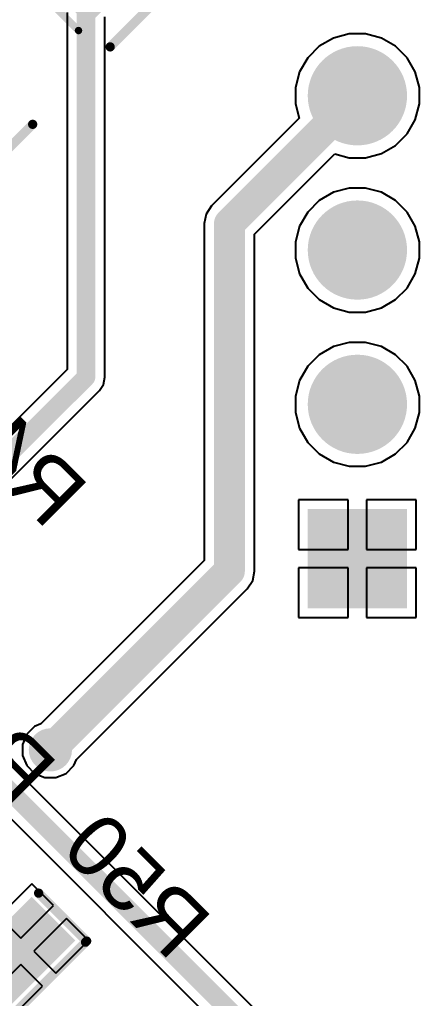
# Model space of a CAD drawing. Header units: millimetres. Extents: x 95 to 305, y 96 to 295.
# Drawn here: x 156.3 to 162.77, y 189.67 to 205.53 of the extents above; entities that cross this region are included whole.
import ezdxf

# ---------------------------------------------------------------- set-up
doc = ezdxf.new("R2010")
doc.units = ezdxf.units.MM
for name, color, linetype in [('BottomLayer', 5, 'Continuous'), ('BottomOverlay', 54, 'Continuous'), ('BottomPaste', 16, 'Continuous'), ('BottomSolder', 6, 'Continuous'), ('MultiLayer', 9, 'Continuous'), ('PadHoleLayer', 156, 'Continuous'), ('ViaHoleLayer', 16, 'Continuous')]:
    doc.layers.add(name, color=color, linetype=linetype)
doc.styles.add('Arial', font='', dxfattribs={"height": 0.2})
doc.styles.get('Arial').set_extended_font_data('Arial')

# ---------------------------------------------------------------- blocks, each defined once
blk = doc.blocks.new('JST_XH_4_43')
at = {"layer": 'BottomLayer'}
blk.add_hatch(color=5, dxfattribs=at).paths.add_polyline_path([(-4.50400039, 0.22900005), (-2.99599985, 0.22900005), (-2.99599985, -1.27900049), (-4.50400039, -1.27900049)])
h = blk.add_hatch(color=5, dxfattribs=at)
edge = h.paths.add_edge_path()
edge.add_arc((-1.25000004, -0.52500022), 0.753999, 0, 360)
h = blk.add_hatch(color=5, dxfattribs=at)
edge = h.paths.add_edge_path()
edge.add_arc((1.25000004, -0.52500022), 0.753999, 0, 360)
h = blk.add_hatch(color=5, dxfattribs=at)
edge = h.paths.add_edge_path()
edge.add_arc((3.75000012, -0.52500022), 0.753999, 0, 360)
at = {"layer": 'BottomSolder'}
blk.add_hatch(color=6, dxfattribs=at).paths.add_polyline_path([(-4.554000289999999, 0.2789999499999999), (-2.94599995, 0.2789999499999999), (-2.94599995, -1.32900039), (-4.554000289999999, -1.32900039)])
h = blk.add_hatch(color=6, dxfattribs=at)
edge = h.paths.add_edge_path()
edge.add_arc((-1.25000004, -0.52500022), 0.8039989, 0, 360)
h = blk.add_hatch(color=6, dxfattribs=at)
edge = h.paths.add_edge_path()
edge.add_arc((1.25000004, -0.52500022), 0.8039989, 0, 360)
h = blk.add_hatch(color=6, dxfattribs=at)
edge = h.paths.add_edge_path()
edge.add_arc((3.75000012, -0.52500022), 0.8039989, 0, 360)
at = {"layer": 'MultiLayer'}
h = blk.add_hatch(color=9, dxfattribs=at)
edge = h.paths.add_edge_path()
edge.add_arc((-1.25000004, -0.52500022), 0.753999, 0, 360)
h = blk.add_hatch(color=9, dxfattribs=at)
edge = h.paths.add_edge_path()
edge.add_arc((1.25000004, -0.52500022), 0.753999, 0, 360)
h = blk.add_hatch(color=9, dxfattribs=at)
edge = h.paths.add_edge_path()
edge.add_arc((3.75000012, -0.52500022), 0.753999, 0, 360)
at = {"layer": 'PadHoleLayer'}
h = blk.add_hatch(color=156, dxfattribs=at)
edge = h.paths.add_edge_path()
edge.add_arc((-3.75000012, -0.52500022), 0.499999, 0, 360)
h = blk.add_hatch(color=156, dxfattribs=at)
edge = h.paths.add_edge_path()
edge.add_arc((-1.25000004, -0.52500022), 0.499999, 0, 360)
h = blk.add_hatch(color=156, dxfattribs=at)
edge = h.paths.add_edge_path()
edge.add_arc((1.25000004, -0.52500022), 0.499999, 0, 360)
h = blk.add_hatch(color=156, dxfattribs=at)
edge = h.paths.add_edge_path()
edge.add_arc((3.75000012, -0.52500022), 0.499999, 0, 360)
blk = doc.blocks.new('DO_214AC__SMA__B_55')
at = {"layer": 'BottomLayer'}
for points in [[(-2.95000172, 1.04739948), (-0.95000064, 1.04739948), (-0.95000064, -1.0526014), (-2.95000172, -1.0526014)], [(0.95000064, 1.04739948), (2.95000172, 1.04739948), (2.95000172, -1.0526014), (0.95000064, -1.0526014)]]:
    blk.add_hatch(color=5, dxfattribs=at).paths.add_polyline_path(points)
at = {"layer": 'BottomPaste'}
for points in [[(-2.95000172, 1.04739948), (-0.95000064, 1.04739948), (-0.95000064, -1.0526014), (-2.95000172, -1.0526014)], [(0.95000064, 1.04739948), (2.95000172, 1.04739948), (2.95000172, -1.0526014), (0.95000064, -1.0526014)]]:
    blk.add_hatch(color=16, dxfattribs=at).paths.add_polyline_path(points)
at = {"layer": 'BottomSolder'}
for points in [[(-3.00000162, 1.09739938), (-0.90000074, 1.09739938), (-0.90000074, -1.1026013), (-3.00000162, -1.1026013)], [(0.90000074, 1.09739938), (3.00000162, 1.09739938), (3.00000162, -1.1026013), (0.90000074, -1.1026013)]]:
    blk.add_hatch(color=6, dxfattribs=at).paths.add_polyline_path(points)
at = {"layer": 'BottomOverlay'}
for points, const_width in [([(-0.90000074, 1.59999934), (-3.25000112, 1.5999968)], 0.1499997), ([(-3.25000112, -1.5999968), (-3.25000112, 1.5999968)], 0.1499997), ([(3.22499736, 1.59999934), (0.87499952, 1.59999934)], 0.1499997), ([(3.22499736, -1.59999934), (3.22499736, 1.59999934)], 0.1499997), ([(-0.72500236, -1.05000044), (-0.72500236, 1.05000044)], 0.11999976), ([(-0.90000074, -1.59999934), (-3.25000112, -1.5999968)], 0.1499997), ([(3.22499736, -1.59999934), (0.87499952, -1.59999934)], 0.1499997)]:
    blk.add_lwpolyline(points, dxfattribs=dict(at, const_width=const_width))
for points, const_width in [([(-3.28750168, 1.5999968, 1), (-3.21250056, 1.5999968, 1)], 0.07499858), ([(-3.28750168, 1.5999968, 1), (-3.21250056, 1.5999968, 1)], 0.07499858), ([(-0.9375012999999999, 1.59999934, 1), (-0.86250018, 1.59999934, 1)], 0.07499858), ([(0.8374989599999999, 1.59999934, 1), (0.9125000799999999, 1.59999934, 1)], 0.07499858), ([(3.187496799999999, 1.59999934, 1), (3.26249792, 1.59999934, 1)], 0.07499858), ([(3.187496799999999, 1.59999934, 1), (3.26249792, 1.59999934, 1)], 0.07499858), ([(-0.7550023, 1.05000044, 1), (-0.6950024199999999, 1.05000044, 1)], 0.05999988), ([(-0.7550023, -1.05000044, 1), (-0.6950024199999999, -1.05000044, 1)], 0.05999988), ([(-3.28750168, -1.5999968, 1), (-3.21250056, -1.5999968, 1)], 0.07499858), ([(-3.28750168, -1.5999968, 1), (-3.21250056, -1.5999968, 1)], 0.07499858), ([(-0.9375012999999999, -1.59999934, 1), (-0.86250018, -1.59999934, 1)], 0.07499858), ([(0.8374989599999999, -1.59999934, 1), (0.9125000799999999, -1.59999934, 1)], 0.07499858), ([(3.187496799999999, -1.59999934, 1), (3.26249792, -1.59999934, 1)], 0.07499858), ([(3.187496799999999, -1.59999934, 1), (3.26249792, -1.59999934, 1)], 0.07499858)]:
    blk.add_lwpolyline(points, format="xyb", close=True, dxfattribs=dict(at, const_width=const_width))
blk = doc.blocks.new('RES0805_B_97')
at = {"layer": 'BottomLayer'}
for points in [[(-1.38780139, 0.7187031599999999), (-0.4878006499999999, 0.7187031599999999), (-0.4878006499999999, -0.6782968399999999), (-1.38780139, -0.6782968399999999)], [(0.49219993, 0.7187006199999999), (1.39220067, 0.7187006199999999), (1.39220067, -0.67829938), (0.49219993, -0.67829938)]]:
    blk.add_hatch(color=5, dxfattribs=at).paths.add_polyline_path(points)
at = {"layer": 'BottomPaste'}
for points in [[(-1.38780139, 0.7187031599999999), (-0.4878006499999999, 0.7187031599999999), (-0.4878006499999999, -0.6782968399999999), (-1.38780139, -0.6782968399999999)], [(0.49219993, 0.7187006199999999), (1.39220067, 0.7187006199999999), (1.39220067, -0.67829938), (0.49219993, -0.67829938)]]:
    blk.add_hatch(color=16, dxfattribs=at).paths.add_polyline_path(points)
at = {"layer": 'BottomSolder'}
for points in [[(-1.43780129, 0.76870306), (-0.43780075, 0.76870306), (-0.43780075, -0.72829674), (-1.43780129, -0.72829674)], [(0.44220003, 0.76870052), (1.44220057, 0.76870052), (1.44220057, -0.72829928), (0.44220003, -0.72829928)]]:
    blk.add_hatch(color=6, dxfattribs=at).paths.add_polyline_path(points)
at = {"layer": 'BottomOverlay', "const_width": 0.1499997}
for points in [[(-0.4500016399999999, 0.90000074), (-1.57500066, 0.90000074)], [(1.57500066, 0.90000074), (0.47500032, 0.9000032799999999)], [(-1.57500066, 0.87499952), (-1.57500066, -0.8249970799999999)], [(1.57500066, 0.87499952), (1.57500066, -0.8249970799999999)], [(-0.47500286, -0.8499983), (-1.57500066, -0.8499983)], [(1.57500066, -0.8499983), (0.47500032, -0.8500008399999999)]]:
    blk.add_lwpolyline(points, dxfattribs=at)
at = {"layer": 'BottomOverlay', "const_width": 0.07499858}
for points in [[(-1.61250122, 0.90000074, 1), (-1.5375001, 0.90000074, 1)], [(-0.4875022, 0.90000074, 1), (-0.41250108, 0.90000074, 1)], [(0.43749976, 0.9000032799999999, 1), (0.5125008799999999, 0.9000032799999999, 1)], [(1.5375001, 0.90000074, 1), (1.61250122, 0.90000074, 1)], [(-1.61250122, 0.87499952, 1), (-1.5375001, 0.87499952, 1)], [(1.5375001, 0.87499952, 1), (1.61250122, 0.87499952, 1)], [(-1.61250122, -0.8249970799999999, 1), (-1.5375001, -0.8249970799999999, 1)], [(-1.61250122, -0.8499983, 1), (-1.5375001, -0.8499983, 1)], [(-0.5125034199999999, -0.8499983, 1), (-0.4375023, -0.8499983, 1)], [(0.43749976, -0.8500008399999999, 1), (0.5125008799999999, -0.8500008399999999, 1)], [(1.5375001, -0.8249970799999999, 1), (1.61250122, -0.8249970799999999, 1)], [(1.5375001, -0.8499983, 1), (1.61250122, -0.8499983, 1)]]:
    blk.add_lwpolyline(points, format="xyb", close=True, dxfattribs=at)

msp = doc.modelspace()

# ---------------------------------------------------------------- hatches: boundary and pattern name
at = {"layer": 'BottomLayer'}
h = msp.add_hatch(color=5, dxfattribs=at)
edge = h.paths.add_edge_path()
edge.add_arc((156.79999882, 193.70000122), 0.2999994, 0, 360)
at = {"layer": 'BottomSolder'}
h = msp.add_hatch(color=6, dxfattribs=at)
edge = h.paths.add_edge_path()
edge.add_arc((156.79999882, 193.70000122), 0.3499993, 0, 360)
at = {"layer": 'ViaHoleLayer'}
h = msp.add_hatch(color=16, dxfattribs=at)
edge = h.paths.add_edge_path()
edge.add_arc((156.79999882, 193.70000122), 0.1499997, 0, 360)

# ---------------------------------------------------------------- linework, layer by layer
at = {"layer": 'BottomLayer'}
for p, q in [((157.07114382, 205.6472265), (157.07114382, 199.86600108)), ((157.68289774, 199.73930334), (157.68289774, 205.57651798)), ((161.63882074, 205.30399884), (161.38346946, 205.23557886)), ((161.90317886, 205.30399884), (161.63882074, 205.30399884)), ((162.15853014, 205.23557886), (161.90317886, 205.30399884)), ((161.1545291, 205.1033998), (160.96760034, 204.91647104)), ((161.38346946, 205.23557886), (161.1545291, 205.1033998)), ((162.3874705, 205.1033998), (162.15853014, 205.23557886)), ((162.57439926, 204.91647104), (162.3874705, 205.1033998)), ((160.96760034, 204.91647104), (160.83542128, 204.68753068)), ((162.70657832, 204.68753068), (162.57439926, 204.91647104)), ((160.83542128, 204.68753068), (160.7670013, 204.4321794)), ((162.7749983, 204.4321794), (162.70657832, 204.68753068)), ((160.7670013, 204.4321794), (160.7670013, 204.16782128)), ((162.7749983, 204.16782128), (162.7749983, 204.4321794)), ((160.7670013, 204.16782128), (160.82935322, 203.93511918)), ((162.70657832, 203.91247), (162.7749983, 204.16782128)), ((160.82935322, 203.93511918), (159.41024506, 202.51601356)), ((162.57439926, 203.68352964), (162.70657832, 203.91247)), ((162.3874705, 203.49660088), (162.57439926, 203.68352964)), ((160.10646414, 202.05869672), (161.40611864, 203.35835376)), ((161.40611864, 203.35835376), (161.63882074, 203.29600184)), ((161.90317886, 203.29600184), (162.15853014, 203.36442182)), ((162.15853014, 203.36442182), (162.3874705, 203.49660088)), ((161.63882074, 203.29600184), (161.90317886, 203.29600184)), ((161.38346946, 202.73557878), (161.1545291, 202.60339972)), ((161.63882074, 202.80399876), (161.38346946, 202.73557878)), ((161.90317886, 202.80399876), (161.63882074, 202.80399876)), ((162.15853014, 202.73557878), (161.90317886, 202.80399876)), ((162.3874705, 202.60339972), (162.15853014, 202.73557878)), ((161.1545291, 202.60339972), (160.96760034, 202.41647096)), ((162.57439926, 202.41647096), (162.3874705, 202.60339972)), ((159.41024506, 202.51601356), (159.32183782, 202.38370242)), ((160.96760034, 202.41647096), (160.83542128, 202.1875306)), ((162.70657832, 202.1875306), (162.57439926, 202.41647096)), ((159.32183782, 202.38370242), (159.2907914, 202.22762958)), ((159.2907914, 202.22762958), (159.29079394, 202.22761688)), ((159.29079394, 202.22761688), (159.29079394, 196.76755922)), ((160.83542128, 202.1875306), (160.7670013, 201.93217932)), ((162.7749983, 201.93217932), (162.70657832, 202.1875306)), ((160.10646414, 196.5986289), (160.10646414, 202.05869672)), ((160.7670013, 201.93217932), (160.7670013, 201.6678212)), ((162.7749983, 201.6678212), (162.7749983, 201.93217932)), ((160.7670013, 201.6678212), (160.83542128, 201.41246992)), ((162.70657832, 201.41246992), (162.7749983, 201.6678212)), ((160.83542128, 201.41246992), (160.96760034, 201.18352956)), ((162.57439926, 201.18352956), (162.70657832, 201.41246992)), ((160.96760034, 201.18352956), (161.1545291, 200.9966008)), ((162.3874705, 200.9966008), (162.57439926, 201.18352956)), ((161.1545291, 200.9966008), (161.38346946, 200.86442174)), ((162.15853014, 200.86442174), (162.3874705, 200.9966008)), ((161.38346946, 200.86442174), (161.63882074, 200.79600176)), ((161.90317886, 200.79600176), (162.15853014, 200.86442174)), ((161.63882074, 200.79600176), (161.90317886, 200.79600176)), ((161.38346946, 200.2355787), (161.1545291, 200.10339964)), ((161.63882074, 200.30399868), (161.38346946, 200.2355787)), ((161.90317886, 200.30399868), (161.63882074, 200.30399868)), ((162.15853014, 200.2355787), (161.90317886, 200.30399868)), ((162.3874705, 200.10339964), (162.15853014, 200.2355787)), ((161.1545291, 200.10339964), (160.96760034, 199.91647088)), ((162.57439926, 199.91647088), (162.3874705, 200.10339964)), ((157.07114382, 199.86600108), (155.06806934, 197.8629266)), ((160.96760034, 199.91647088), (160.83542128, 199.68753052)), ((162.70657832, 199.68753052), (162.57439926, 199.91647088)), ((157.65961356, 199.62224744), (157.68289774, 199.73930334)), ((157.5933094, 199.52301472), (157.65961356, 199.62224744)), ((160.83542128, 199.68753052), (160.7670013, 199.43217924)), ((162.7749983, 199.43217924), (162.70657832, 199.68753052)), ((155.50064404, 197.4303519), (157.59330178, 199.52300964)), ((157.59330178, 199.52300964), (157.5933094, 199.52301472)), ((160.7670013, 199.43217924), (160.7670013, 199.16782112)), ((162.7749983, 199.16782112), (162.7749983, 199.43217924)), ((160.7670013, 199.16782112), (160.83542128, 198.91246984)), ((162.70657832, 198.91246984), (162.7749983, 199.16782112)), ((160.83542128, 198.91246984), (160.96760034, 198.68352948)), ((162.57439926, 198.68352948), (162.70657832, 198.91246984)), ((160.96760034, 198.68352948), (161.1545291, 198.49660072)), ((162.3874705, 198.49660072), (162.57439926, 198.68352948)), ((161.1545291, 198.49660072), (161.38346946, 198.36442166)), ((162.15853014, 198.36442166), (162.3874705, 198.49660072)), ((161.38346946, 198.36442166), (161.63882074, 198.29600168)), ((161.63882074, 198.29600168), (161.90317886, 198.29600168)), ((161.90317886, 198.29600168), (162.15853014, 198.36442166)), ((161.6209874, 197.7539987), (160.8170012, 197.7539987)), ((160.8170012, 197.7539987), (160.8170012, 196.94999726)), ((161.6209874, 196.94999726), (161.6209874, 197.7539987)), ((162.7249984, 197.7539987), (161.9209868, 197.7539987)), ((161.9209868, 197.7539987), (161.9209868, 196.94999726)), ((162.7249984, 196.94999726), (162.7249984, 197.7539987)), ((160.8170012, 196.94999726), (161.6209874, 196.94999726)), ((161.9209868, 196.94999726), (162.7249984, 196.94999726)), ((159.29079394, 196.76755922), (156.64688762, 194.12365544)), ((160.07542026, 196.44255606), (160.10646414, 196.5986289)), ((161.6209874, 196.64999786), (160.8170012, 196.64999786)), ((160.8170012, 196.64999786), (160.8170012, 195.8460015)), ((161.6209874, 195.8460015), (161.6209874, 196.64999786)), ((162.7249984, 196.64999786), (161.9209868, 196.64999786)), ((161.9209868, 196.64999786), (161.9209868, 195.8460015)), ((162.7249984, 195.8460015), (162.7249984, 196.64999786)), ((159.98701302, 196.31024492), (160.07542026, 196.44255606)), ((157.2236505, 193.5468824), (159.9870054, 196.31023984)), ((159.9870054, 196.31023984), (159.98701302, 196.31024492)), ((160.8170012, 195.8460015), (161.6209874, 195.8460015)), ((161.9209868, 195.8460015), (162.7249984, 195.8460015)), ((161.2204167, 188.38905934), (155.60587624, 194.00360234)), ((156.54509458, 194.08149144), (156.4185086, 193.95490546)), ((156.64688762, 194.12365544), (156.54509458, 194.08149144)), ((156.4185086, 193.95490546), (156.34999972, 193.78951082)), ((156.34999972, 193.78951082), (156.34999972, 193.61049162)), ((155.08371066, 193.66061344), (160.787842, 187.95648464)), ((156.34999972, 193.61049162), (156.4185086, 193.44509698)), ((157.18148904, 193.44509698), (157.2236505, 193.5468824)), ((156.4185086, 193.44509698), (156.54509458, 193.318511)), ((157.05490306, 193.318511), (157.18148904, 193.44509698)), ((156.54509458, 193.318511), (156.71048922, 193.25000212)), ((156.71048922, 193.25000212), (156.88950842, 193.25000212)), ((156.88950842, 193.25000212), (157.05490306, 193.318511)), ((156.49676854, 191.53136954), (155.96750112, 191.00210212)), ((156.85031622, 191.17782186), (156.49676854, 191.53136954)), ((156.3210488, 190.64855444), (156.85031622, 191.17782186)), ((155.96750112, 191.00210212), (156.3210488, 190.64855444)), ((157.06244686, 190.96569122), (156.53317944, 190.43642126)), ((157.4160047, 190.61213338), (157.06244686, 190.96569122)), ((156.88673728, 190.08286596), (157.4160047, 190.61213338)), ((156.53317944, 190.43642126), (156.88673728, 190.08286596)), ((156.3210488, 190.22429062), (155.7917763, 189.69502066)), ((156.67460664, 189.87073532), (156.3210488, 190.22429062)), ((156.14533414, 189.34146282), (156.67460664, 189.87073532))]:
    msp.add_line(p, q, dxfattribs=at)
for points, const_width in [([(157.37702078, 199.73930334), (157.37702078, 205.6949023)], 0.2999994), ([(159.69862904, 202.22762958), (161.7709998, 204.30000034)], 0.499999), ([(159.69862904, 196.5986289), (159.69862904, 202.22762958)], 0.499999), ([(154.86009668, 197.22237924), (157.37702078, 199.73930334)], 0.2999994), ([(156.80000136, 193.70000122), (159.69862904, 196.5986289)], 0.499999), ([(155.29999928, 193.87690206), (161.2378411, 187.93906024)], 0.2999994), ([(156.79999882, 193.70000122), (156.80000136, 193.70000122)], 0.499999)]:
    msp.add_lwpolyline(points, dxfattribs=dict(at, const_width=const_width))
for points, const_width in [([(161.64600132, 204.30000034, 1), (161.89599828, 204.30000034, 1)], 0.2499995), ([(159.57363056, 202.22762958, 1), (159.82362752, 202.22762958, 1)], 0.2499995), ([(159.57363056, 202.22762958, 1), (159.82362752, 202.22762958, 1)], 0.2499995), ([(157.3020222, 199.73930334, 1), (157.45201936, 199.73930334, 1)], 0.1499997), ([(157.3020222, 199.73930334, 1), (157.45201936, 199.73930334, 1)], 0.1499997), ([(159.57363056, 196.5986289, 1), (159.82362752, 196.5986289, 1)], 0.2499995), ([(159.57363056, 196.5986289, 1), (159.82362752, 196.5986289, 1)], 0.2499995), ([(156.67500034, 193.70000122, 1), (156.9249973, 193.70000122, 1)], 0.2499995), ([(156.67500288, 193.70000122, 1), (156.92499984, 193.70000122, 1)], 0.2499995), ([(156.67500288, 193.70000122, 1), (156.92499984, 193.70000122, 1)], 0.2499995)]:
    msp.add_lwpolyline(points, format="xyb", close=True, dxfattribs=dict(at, const_width=const_width))

# ---------------------------------------------------------------- block references
for name, p, rotation in [('DO_214AC__SMA__B_55', (156.00000042, 205.58699802), 225), ('JST_XH_4_43', (161.24599958, 200.55000022), 90), ('RES0805_B_97', (155.67221088, 191.11382656), 135)]:
    msp.add_blockref(name, p, dxfattribs=dict(rotation=rotation))

# ---------------------------------------------------------------- texts
at = {"layer": 'BottomOverlay', "style": 'Arial', "text_generation_flag": 2}
for s, p in [('R48', (156.74999892, 197.2499992)), ('R49', (156.24999992, 192.75000058)), ('R50', (158.75, 190.2500005))]:
    msp.add_text(s, height=1.00000054, rotation=315, dxfattribs=at).set_placement(p)

doc.saveas('drawing.dxf')
